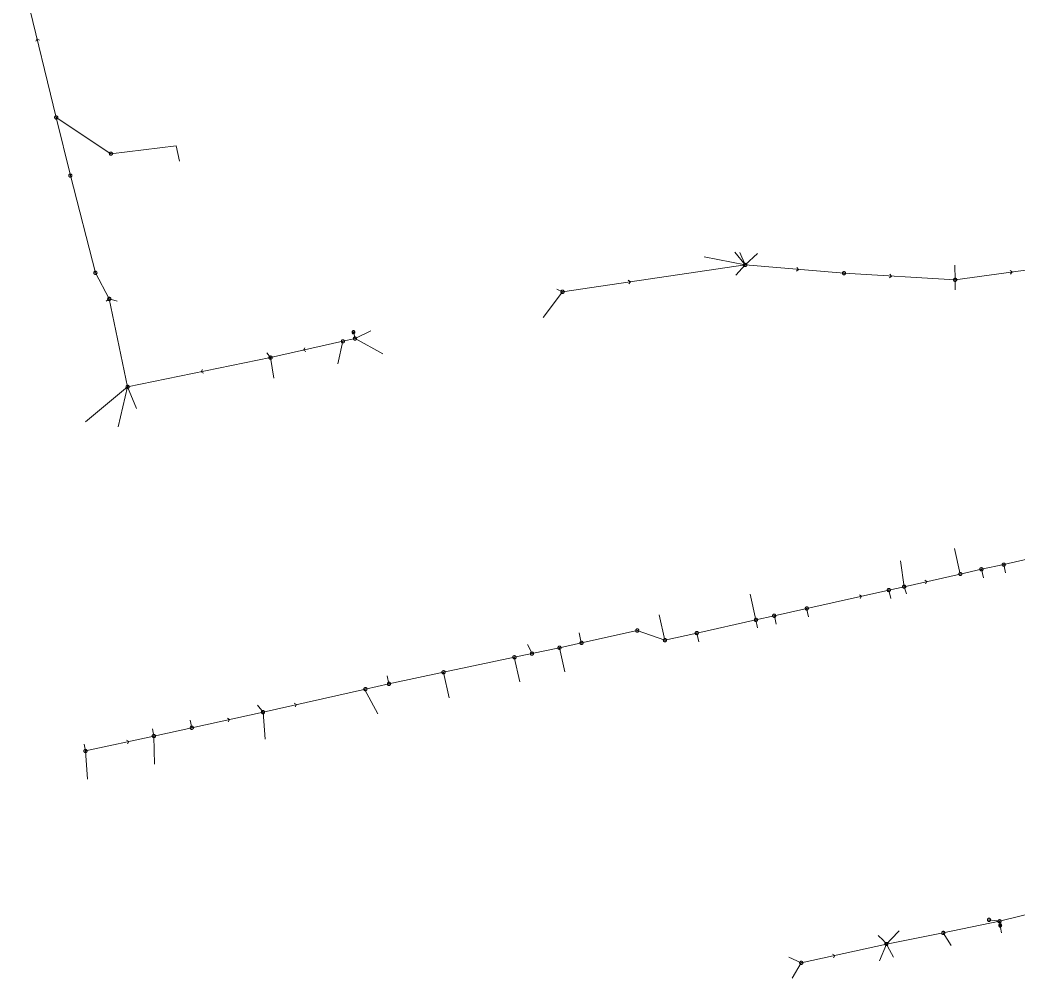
# Model space of a CAD drawing. Header units: metres. Extents: x 25504150 to 25508618, y 6694193 to 6702753.
# Drawn here: x 25504455.6 to 25504740.4, y 6698222 to 6698495.4 of the extents above; entities that cross this region are included whole.
import ezdxf

# ---------------------------------------------------------------- set-up
doc = ezdxf.new("R2010")
doc.units = ezdxf.units.M
for name, pattern in [('Sewer_node', [0]), ('Viemariputket', [0]), ('Viemarivarusteet', [0])]:
    doc.linetypes.add(name, pattern=pattern)
for name, color, linetype, lineweight in [('Sewer_node', 7, 'Sewer_node', 0), ('Viemariputket', 7, 'Viemariputket', 0), ('Viemarivarusteet', 7, 'Viemarivarusteet', 0)]:
    doc.layers.add(name, color=color, linetype=linetype, lineweight=lineweight)

msp = doc.modelspace()

# ---------------------------------------------------------------- linework, layer by layer
at = {"layer": 'Sewer_node', "color": 46, "linetype": 'Continuous', "true_color": 0x7f5f00, "flags": 128}
for points in [[(25504461.2, 6698489.71), (25504460.55, 6698490.07), (25504460.18, 6698489.43)], [(25504677.19, 6698423.76), (25504677.76, 6698424.25), (25504677.28, 6698424.82)], [(25504703.76, 6698421.86), (25504704.32, 6698422.36), (25504703.82, 6698422.92)], [(25504738.31, 6698422.92), (25504738.76, 6698423.53), (25504738.17, 6698423.97)], [(25504629.36, 6698420.1), (25504629.8, 6698420.72), (25504629.19, 6698421.15)], [(25504536.97, 6698401.86), (25504536.58, 6698401.21), (25504537.22, 6698400.83)], [(25504507.75, 6698395.65), (25504507.35, 6698395.02), (25504507.97, 6698394.62)], [(25504714.01, 6698334.54), (25504714.4, 6698335.18), (25504713.78, 6698335.58)], [(25504695.37, 6698330.36), (25504695.77, 6698331), (25504695.14, 6698331.4)], [(25504534.16, 6698299.41), (25504534.54, 6698300.05), (25504533.91, 6698300.44)], [(25504515.08, 6698295.18), (25504515.47, 6698295.82), (25504514.84, 6698296.21)], [(25504486.29, 6698288.88), (25504486.68, 6698289.53), (25504486.05, 6698289.92)], [(25504687.73, 6698227.85), (25504688.12, 6698228.5), (25504687.49, 6698228.89)]]:
    msp.add_lwpolyline(points, dxfattribs=at)
for points, elevation in [([(25504466.46, 6698467.61), (25504466.45, 6698467.68), (25504466.44, 6698467.75), (25504466.41, 6698467.82), (25504466.37, 6698467.88), (25504466.33, 6698467.94), (25504466.27, 6698467.98), (25504466.21, 6698468.02), (25504466.14, 6698468.05), (25504466.07, 6698468.06), (25504466, 6698468.07), (25504465.93, 6698468.06), (25504465.86, 6698468.05), (25504465.79, 6698468.02), (25504465.73, 6698467.98), (25504465.67, 6698467.94), (25504465.63, 6698467.88), (25504465.59, 6698467.82), (25504465.56, 6698467.75), (25504465.55, 6698467.68), (25504465.54, 6698467.61), (25504465.55, 6698467.54), (25504465.56, 6698467.47), (25504465.59, 6698467.4), (25504465.63, 6698467.34), (25504465.67, 6698467.28), (25504465.73, 6698467.24), (25504465.79, 6698467.2), (25504465.86, 6698467.17), (25504465.93, 6698467.16), (25504466, 6698467.15), (25504466.07, 6698467.16), (25504466.14, 6698467.17), (25504466.21, 6698467.2), (25504466.27, 6698467.24), (25504466.33, 6698467.28), (25504466.37, 6698467.34), (25504466.41, 6698467.4), (25504466.44, 6698467.47), (25504466.45, 6698467.54)], 43.22), ([(25504482.06, 6698457.28), (25504482.05, 6698457.35), (25504482.04, 6698457.42), (25504482.01, 6698457.49), (25504481.97, 6698457.55), (25504481.93, 6698457.61), (25504481.87, 6698457.65), (25504481.81, 6698457.69), (25504481.74, 6698457.72), (25504481.67, 6698457.73), (25504481.6, 6698457.74), (25504481.53, 6698457.73), (25504481.46, 6698457.72), (25504481.39, 6698457.69), (25504481.33, 6698457.65), (25504481.27, 6698457.61), (25504481.23, 6698457.55), (25504481.19, 6698457.49), (25504481.16, 6698457.42), (25504481.15, 6698457.35), (25504481.14, 6698457.28), (25504481.15, 6698457.21), (25504481.16, 6698457.14), (25504481.19, 6698457.07), (25504481.23, 6698457.01), (25504481.27, 6698456.95), (25504481.33, 6698456.91), (25504481.39, 6698456.87), (25504481.46, 6698456.84), (25504481.53, 6698456.83), (25504481.6, 6698456.82), (25504481.67, 6698456.83), (25504481.74, 6698456.84), (25504481.81, 6698456.87), (25504481.87, 6698456.91), (25504481.93, 6698456.95), (25504481.97, 6698457.01), (25504482.01, 6698457.07), (25504482.04, 6698457.14), (25504482.05, 6698457.21)], 44.87), ([(25504470.49, 6698451.03), (25504470.48, 6698451.1), (25504470.47, 6698451.17), (25504470.44, 6698451.24), (25504470.4, 6698451.3), (25504470.36, 6698451.36), (25504470.3, 6698451.4), (25504470.24, 6698451.44), (25504470.17, 6698451.47), (25504470.1, 6698451.48), (25504470.03, 6698451.49), (25504469.96, 6698451.48), (25504469.89, 6698451.47), (25504469.82, 6698451.44), (25504469.76, 6698451.4), (25504469.7, 6698451.36), (25504469.66, 6698451.3), (25504469.62, 6698451.24), (25504469.59, 6698451.17), (25504469.58, 6698451.1), (25504469.57, 6698451.03), (25504469.58, 6698450.96), (25504469.59, 6698450.89), (25504469.62, 6698450.82), (25504469.66, 6698450.76), (25504469.7, 6698450.7), (25504469.76, 6698450.66), (25504469.82, 6698450.62), (25504469.89, 6698450.59), (25504469.96, 6698450.58), (25504470.03, 6698450.57), (25504470.1, 6698450.58), (25504470.17, 6698450.59), (25504470.24, 6698450.62), (25504470.3, 6698450.66), (25504470.36, 6698450.7), (25504470.4, 6698450.76), (25504470.44, 6698450.82), (25504470.47, 6698450.89), (25504470.48, 6698450.96)], 45.17), ([(25504663.04, 6698425.52), (25504663.03, 6698425.59), (25504663.02, 6698425.67), (25504662.99, 6698425.73), (25504662.95, 6698425.8), (25504662.9, 6698425.85), (25504662.85, 6698425.9), (25504662.78, 6698425.94), (25504662.72, 6698425.97), (25504662.64, 6698425.98), (25504662.57, 6698425.99), (25504662.5, 6698425.98), (25504662.42, 6698425.97), (25504662.36, 6698425.94), (25504662.29, 6698425.9), (25504662.24, 6698425.85), (25504662.19, 6698425.8), (25504662.15, 6698425.73), (25504662.12, 6698425.67), (25504662.11, 6698425.59), (25504662.1, 6698425.52), (25504662.11, 6698425.45), (25504662.12, 6698425.37), (25504662.15, 6698425.31), (25504662.19, 6698425.24), (25504662.24, 6698425.19), (25504662.29, 6698425.14), (25504662.36, 6698425.1), (25504662.42, 6698425.07), (25504662.5, 6698425.06), (25504662.57, 6698425.05), (25504662.64, 6698425.06), (25504662.72, 6698425.07), (25504662.78, 6698425.1), (25504662.85, 6698425.14), (25504662.9, 6698425.19), (25504662.95, 6698425.24), (25504662.99, 6698425.31), (25504663.02, 6698425.37), (25504663.03, 6698425.45)], 41.55), ([(25504691.22, 6698423.17), (25504691.21, 6698423.24), (25504691.2, 6698423.31), (25504691.17, 6698423.38), (25504691.13, 6698423.44), (25504691.09, 6698423.5), (25504691.03, 6698423.54), (25504690.97, 6698423.58), (25504690.9, 6698423.61), (25504690.83, 6698423.62), (25504690.76, 6698423.63), (25504690.69, 6698423.62), (25504690.62, 6698423.61), (25504690.55, 6698423.58), (25504690.49, 6698423.54), (25504690.43, 6698423.5), (25504690.39, 6698423.44), (25504690.35, 6698423.38), (25504690.32, 6698423.31), (25504690.31, 6698423.24), (25504690.3, 6698423.17), (25504690.31, 6698423.1), (25504690.32, 6698423.03), (25504690.35, 6698422.96), (25504690.39, 6698422.9), (25504690.43, 6698422.84), (25504690.49, 6698422.8), (25504690.55, 6698422.76), (25504690.62, 6698422.73), (25504690.69, 6698422.72), (25504690.76, 6698422.71), (25504690.83, 6698422.72), (25504690.9, 6698422.73), (25504690.97, 6698422.76), (25504691.03, 6698422.8), (25504691.09, 6698422.84), (25504691.13, 6698422.9), (25504691.17, 6698422.96), (25504691.2, 6698423.03), (25504691.21, 6698423.1)], 40.8), ([(25504722.93, 6698421.29), (25504722.92, 6698421.36), (25504722.91, 6698421.43), (25504722.88, 6698421.5), (25504722.84, 6698421.56), (25504722.8, 6698421.62), (25504722.74, 6698421.66), (25504722.68, 6698421.7), (25504722.61, 6698421.73), (25504722.54, 6698421.74), (25504722.47, 6698421.75), (25504722.4, 6698421.74), (25504722.33, 6698421.73), (25504722.26, 6698421.7), (25504722.2, 6698421.66), (25504722.14, 6698421.62), (25504722.1, 6698421.56), (25504722.06, 6698421.5), (25504722.03, 6698421.43), (25504722.02, 6698421.36), (25504722.01, 6698421.29), (25504722.02, 6698421.22), (25504722.03, 6698421.15), (25504722.06, 6698421.08), (25504722.1, 6698421.02), (25504722.14, 6698420.96), (25504722.2, 6698420.92), (25504722.26, 6698420.88), (25504722.33, 6698420.85), (25504722.4, 6698420.84), (25504722.47, 6698420.83), (25504722.54, 6698420.84), (25504722.61, 6698420.85), (25504722.68, 6698420.88), (25504722.74, 6698420.92), (25504722.8, 6698420.96), (25504722.84, 6698421.02), (25504722.88, 6698421.08), (25504722.91, 6698421.15), (25504722.92, 6698421.22)], 40.53), ([(25504610.92, 6698417.88), (25504610.91, 6698417.95), (25504610.9, 6698418.03), (25504610.87, 6698418.09), (25504610.83, 6698418.16), (25504610.78, 6698418.21), (25504610.73, 6698418.26), (25504610.66, 6698418.3), (25504610.6, 6698418.33), (25504610.52, 6698418.34), (25504610.45, 6698418.35), (25504610.38, 6698418.34), (25504610.3, 6698418.33), (25504610.24, 6698418.3), (25504610.17, 6698418.26), (25504610.12, 6698418.21), (25504610.07, 6698418.16), (25504610.03, 6698418.09), (25504610, 6698418.03), (25504609.99, 6698417.95), (25504609.98, 6698417.88), (25504609.99, 6698417.81), (25504610, 6698417.73), (25504610.03, 6698417.67), (25504610.07, 6698417.6), (25504610.12, 6698417.55), (25504610.17, 6698417.5), (25504610.24, 6698417.46), (25504610.3, 6698417.43), (25504610.38, 6698417.42), (25504610.45, 6698417.41), (25504610.52, 6698417.42), (25504610.6, 6698417.43), (25504610.66, 6698417.46), (25504610.73, 6698417.5), (25504610.78, 6698417.55), (25504610.83, 6698417.6), (25504610.87, 6698417.67), (25504610.9, 6698417.73), (25504610.91, 6698417.81)], 46.35), ([(25504551.71, 6698404.52), (25504551.7, 6698404.59), (25504551.69, 6698404.66), (25504551.66, 6698404.73), (25504551.62, 6698404.79), (25504551.58, 6698404.85), (25504551.52, 6698404.89), (25504551.46, 6698404.93), (25504551.39, 6698404.96), (25504551.32, 6698404.97), (25504551.25, 6698404.98), (25504551.18, 6698404.97), (25504551.11, 6698404.96), (25504551.04, 6698404.93), (25504550.98, 6698404.89), (25504550.92, 6698404.85), (25504550.88, 6698404.79), (25504550.84, 6698404.73), (25504550.81, 6698404.66), (25504550.8, 6698404.59), (25504550.79, 6698404.52), (25504550.8, 6698404.45), (25504550.81, 6698404.38), (25504550.84, 6698404.31), (25504550.88, 6698404.25), (25504550.92, 6698404.19), (25504550.98, 6698404.15), (25504551.04, 6698404.11), (25504551.11, 6698404.08), (25504551.18, 6698404.07), (25504551.25, 6698404.06), (25504551.32, 6698404.07), (25504551.39, 6698404.08), (25504551.46, 6698404.11), (25504551.52, 6698404.15), (25504551.58, 6698404.19), (25504551.62, 6698404.25), (25504551.66, 6698404.31), (25504551.69, 6698404.38), (25504551.7, 6698404.45)], 49.82), ([(25504527.62, 6698399.08), (25504527.61, 6698399.15), (25504527.6, 6698399.23), (25504527.57, 6698399.29), (25504527.53, 6698399.36), (25504527.48, 6698399.41), (25504527.43, 6698399.46), (25504527.36, 6698399.5), (25504527.3, 6698399.53), (25504527.22, 6698399.54), (25504527.15, 6698399.55), (25504527.08, 6698399.54), (25504527, 6698399.53), (25504526.94, 6698399.5), (25504526.87, 6698399.46), (25504526.82, 6698399.41), (25504526.77, 6698399.36), (25504526.73, 6698399.29), (25504526.7, 6698399.23), (25504526.69, 6698399.15), (25504526.68, 6698399.08), (25504526.69, 6698399.01), (25504526.7, 6698398.93), (25504526.73, 6698398.87), (25504526.77, 6698398.8), (25504526.82, 6698398.75), (25504526.87, 6698398.7), (25504526.94, 6698398.66), (25504527, 6698398.63), (25504527.08, 6698398.62), (25504527.15, 6698398.61), (25504527.22, 6698398.62), (25504527.3, 6698398.63), (25504527.36, 6698398.66), (25504527.43, 6698398.7), (25504527.48, 6698398.75), (25504527.53, 6698398.8), (25504527.57, 6698398.87), (25504527.6, 6698398.93), (25504527.61, 6698399.01)], 49.54), ([(25504486.84, 6698390.72), (25504486.83, 6698390.79), (25504486.82, 6698390.87), (25504486.79, 6698390.93), (25504486.75, 6698391), (25504486.7, 6698391.05), (25504486.65, 6698391.1), (25504486.58, 6698391.14), (25504486.52, 6698391.17), (25504486.44, 6698391.18), (25504486.37, 6698391.19), (25504486.3, 6698391.18), (25504486.22, 6698391.17), (25504486.16, 6698391.14), (25504486.09, 6698391.1), (25504486.04, 6698391.05), (25504485.99, 6698391), (25504485.95, 6698390.93), (25504485.92, 6698390.87), (25504485.91, 6698390.79), (25504485.9, 6698390.72), (25504485.91, 6698390.65), (25504485.92, 6698390.57), (25504485.95, 6698390.51), (25504485.99, 6698390.44), (25504486.04, 6698390.39), (25504486.09, 6698390.34), (25504486.16, 6698390.3), (25504486.22, 6698390.27), (25504486.3, 6698390.26), (25504486.37, 6698390.25), (25504486.44, 6698390.26), (25504486.52, 6698390.27), (25504486.58, 6698390.3), (25504486.65, 6698390.34), (25504486.7, 6698390.39), (25504486.75, 6698390.44), (25504486.79, 6698390.51), (25504486.82, 6698390.57), (25504486.83, 6698390.65)], 49.36), ([(25504736.8, 6698340.01), (25504736.79, 6698340.08), (25504736.78, 6698340.15), (25504736.75, 6698340.22), (25504736.71, 6698340.28), (25504736.67, 6698340.34), (25504736.61, 6698340.38), (25504736.55, 6698340.42), (25504736.48, 6698340.45), (25504736.41, 6698340.46), (25504736.34, 6698340.47), (25504736.27, 6698340.46), (25504736.2, 6698340.45), (25504736.13, 6698340.42), (25504736.07, 6698340.38), (25504736.01, 6698340.34), (25504735.97, 6698340.28), (25504735.93, 6698340.22), (25504735.9, 6698340.15), (25504735.89, 6698340.08), (25504735.88, 6698340.01), (25504735.89, 6698339.94), (25504735.9, 6698339.87), (25504735.93, 6698339.8), (25504735.97, 6698339.74), (25504736.01, 6698339.68), (25504736.07, 6698339.64), (25504736.13, 6698339.6), (25504736.2, 6698339.57), (25504736.27, 6698339.56), (25504736.34, 6698339.55), (25504736.41, 6698339.56), (25504736.48, 6698339.57), (25504736.55, 6698339.6), (25504736.61, 6698339.64), (25504736.67, 6698339.68), (25504736.71, 6698339.74), (25504736.75, 6698339.8), (25504736.78, 6698339.87), (25504736.79, 6698339.94)], 40.5), ([(25504724.41, 6698337.33), (25504724.4, 6698337.4), (25504724.39, 6698337.47), (25504724.36, 6698337.54), (25504724.32, 6698337.6), (25504724.28, 6698337.66), (25504724.22, 6698337.7), (25504724.16, 6698337.74), (25504724.09, 6698337.77), (25504724.02, 6698337.78), (25504723.95, 6698337.79), (25504723.88, 6698337.78), (25504723.81, 6698337.77), (25504723.74, 6698337.74), (25504723.68, 6698337.7), (25504723.62, 6698337.66), (25504723.58, 6698337.6), (25504723.54, 6698337.54), (25504723.51, 6698337.47), (25504723.5, 6698337.4), (25504723.49, 6698337.33), (25504723.5, 6698337.26), (25504723.51, 6698337.19), (25504723.54, 6698337.12), (25504723.58, 6698337.06), (25504723.62, 6698337), (25504723.68, 6698336.96), (25504723.74, 6698336.92), (25504723.81, 6698336.89), (25504723.88, 6698336.88), (25504723.95, 6698336.87), (25504724.02, 6698336.88), (25504724.09, 6698336.89), (25504724.16, 6698336.92), (25504724.22, 6698336.96), (25504724.28, 6698337), (25504724.32, 6698337.06), (25504724.36, 6698337.12), (25504724.39, 6698337.19), (25504724.4, 6698337.26)], 38.66), ([(25504708.39, 6698333.72), (25504708.38, 6698333.79), (25504708.37, 6698333.86), (25504708.34, 6698333.93), (25504708.3, 6698333.99), (25504708.26, 6698334.05), (25504708.2, 6698334.09), (25504708.14, 6698334.13), (25504708.07, 6698334.16), (25504708, 6698334.17), (25504707.93, 6698334.18), (25504707.86, 6698334.17), (25504707.79, 6698334.16), (25504707.72, 6698334.13), (25504707.66, 6698334.09), (25504707.6, 6698334.05), (25504707.56, 6698333.99), (25504707.52, 6698333.93), (25504707.49, 6698333.86), (25504707.48, 6698333.79), (25504707.47, 6698333.72), (25504707.48, 6698333.65), (25504707.49, 6698333.58), (25504707.52, 6698333.51), (25504707.56, 6698333.45), (25504707.6, 6698333.39), (25504707.66, 6698333.35), (25504707.72, 6698333.31), (25504707.79, 6698333.28), (25504707.86, 6698333.27), (25504707.93, 6698333.26), (25504708, 6698333.27), (25504708.07, 6698333.28), (25504708.14, 6698333.31), (25504708.2, 6698333.35), (25504708.26, 6698333.39), (25504708.3, 6698333.45), (25504708.34, 6698333.51), (25504708.37, 6698333.58), (25504708.38, 6698333.65)], 40.51), ([(25504666.09, 6698324.25), (25504666.08, 6698324.32), (25504666.07, 6698324.39), (25504666.04, 6698324.46), (25504666, 6698324.52), (25504665.96, 6698324.58), (25504665.9, 6698324.62), (25504665.84, 6698324.66), (25504665.77, 6698324.69), (25504665.7, 6698324.7), (25504665.63, 6698324.71), (25504665.56, 6698324.7), (25504665.49, 6698324.69), (25504665.42, 6698324.66), (25504665.36, 6698324.62), (25504665.3, 6698324.58), (25504665.26, 6698324.52), (25504665.22, 6698324.46), (25504665.19, 6698324.39), (25504665.18, 6698324.32), (25504665.17, 6698324.25), (25504665.18, 6698324.18), (25504665.19, 6698324.11), (25504665.22, 6698324.04), (25504665.26, 6698323.98), (25504665.3, 6698323.92), (25504665.36, 6698323.88), (25504665.42, 6698323.84), (25504665.49, 6698323.81), (25504665.56, 6698323.8), (25504665.63, 6698323.79), (25504665.7, 6698323.8), (25504665.77, 6698323.81), (25504665.84, 6698323.84), (25504665.9, 6698323.88), (25504665.96, 6698323.92), (25504666, 6698323.98), (25504666.04, 6698324.04), (25504666.07, 6698324.11), (25504666.08, 6698324.18)], 41.36), ([(25504632.26, 6698321.21), (25504632.25, 6698321.28), (25504632.24, 6698321.36), (25504632.21, 6698321.42), (25504632.17, 6698321.49), (25504632.12, 6698321.54), (25504632.07, 6698321.59), (25504632, 6698321.63), (25504631.94, 6698321.66), (25504631.86, 6698321.67), (25504631.79, 6698321.68), (25504631.72, 6698321.67), (25504631.64, 6698321.66), (25504631.58, 6698321.63), (25504631.51, 6698321.59), (25504631.46, 6698321.54), (25504631.41, 6698321.49), (25504631.37, 6698321.42), (25504631.34, 6698321.36), (25504631.33, 6698321.28), (25504631.32, 6698321.21), (25504631.33, 6698321.14), (25504631.34, 6698321.06), (25504631.37, 6698321), (25504631.41, 6698320.93), (25504631.46, 6698320.88), (25504631.51, 6698320.83), (25504631.58, 6698320.79), (25504631.64, 6698320.76), (25504631.72, 6698320.75), (25504631.79, 6698320.74), (25504631.86, 6698320.75), (25504631.94, 6698320.76), (25504632, 6698320.79), (25504632.07, 6698320.83), (25504632.12, 6698320.88), (25504632.17, 6698320.93), (25504632.21, 6698321), (25504632.24, 6698321.06), (25504632.25, 6698321.14)], 45.67), ([(25504610.03, 6698316.29), (25504610.02, 6698316.36), (25504610.01, 6698316.43), (25504609.98, 6698316.5), (25504609.94, 6698316.56), (25504609.9, 6698316.62), (25504609.84, 6698316.66), (25504609.78, 6698316.7), (25504609.71, 6698316.73), (25504609.64, 6698316.74), (25504609.57, 6698316.75), (25504609.5, 6698316.74), (25504609.43, 6698316.73), (25504609.36, 6698316.7), (25504609.3, 6698316.66), (25504609.24, 6698316.62), (25504609.2, 6698316.56), (25504609.16, 6698316.5), (25504609.13, 6698316.43), (25504609.12, 6698316.36), (25504609.11, 6698316.29), (25504609.12, 6698316.22), (25504609.13, 6698316.15), (25504609.16, 6698316.08), (25504609.2, 6698316.02), (25504609.24, 6698315.96), (25504609.3, 6698315.92), (25504609.36, 6698315.88), (25504609.43, 6698315.85), (25504609.5, 6698315.84), (25504609.57, 6698315.83), (25504609.64, 6698315.84), (25504609.71, 6698315.85), (25504609.78, 6698315.88), (25504609.84, 6698315.92), (25504609.9, 6698315.96), (25504609.94, 6698316.02), (25504609.98, 6698316.08), (25504610.01, 6698316.15), (25504610.02, 6698316.22)], 45.32), ([(25504640.15, 6698318.45), (25504640.14, 6698318.52), (25504640.13, 6698318.6), (25504640.1, 6698318.66), (25504640.06, 6698318.73), (25504640.01, 6698318.78), (25504639.96, 6698318.83), (25504639.89, 6698318.87), (25504639.83, 6698318.9), (25504639.75, 6698318.91), (25504639.68, 6698318.92), (25504639.61, 6698318.91), (25504639.53, 6698318.9), (25504639.47, 6698318.87), (25504639.4, 6698318.83), (25504639.35, 6698318.78), (25504639.3, 6698318.73), (25504639.26, 6698318.66), (25504639.23, 6698318.6), (25504639.22, 6698318.52), (25504639.21, 6698318.45), (25504639.22, 6698318.38), (25504639.23, 6698318.3), (25504639.26, 6698318.24), (25504639.3, 6698318.17), (25504639.35, 6698318.12), (25504639.4, 6698318.07), (25504639.47, 6698318.03), (25504639.53, 6698318), (25504639.61, 6698317.99), (25504639.68, 6698317.98), (25504639.75, 6698317.99), (25504639.83, 6698318), (25504639.89, 6698318.03), (25504639.96, 6698318.07), (25504640.01, 6698318.12), (25504640.06, 6698318.17), (25504640.1, 6698318.24), (25504640.13, 6698318.3), (25504640.14, 6698318.38)], 43.46), ([(25504561.39, 6698305.99), (25504561.38, 6698306.06), (25504561.37, 6698306.13), (25504561.34, 6698306.2), (25504561.3, 6698306.26), (25504561.26, 6698306.32), (25504561.2, 6698306.36), (25504561.14, 6698306.4), (25504561.07, 6698306.43), (25504561, 6698306.44), (25504560.93, 6698306.45), (25504560.86, 6698306.44), (25504560.79, 6698306.43), (25504560.72, 6698306.4), (25504560.66, 6698306.36), (25504560.6, 6698306.32), (25504560.56, 6698306.26), (25504560.52, 6698306.2), (25504560.49, 6698306.13), (25504560.48, 6698306.06), (25504560.47, 6698305.99), (25504560.48, 6698305.92), (25504560.49, 6698305.85), (25504560.52, 6698305.78), (25504560.56, 6698305.72), (25504560.6, 6698305.66), (25504560.66, 6698305.62), (25504560.72, 6698305.58), (25504560.79, 6698305.55), (25504560.86, 6698305.54), (25504560.93, 6698305.53), (25504561, 6698305.54), (25504561.07, 6698305.55), (25504561.14, 6698305.58), (25504561.2, 6698305.62), (25504561.26, 6698305.66), (25504561.3, 6698305.72), (25504561.34, 6698305.78), (25504561.37, 6698305.85), (25504561.38, 6698305.92)], 45.7), ([(25504525.46, 6698297.91), (25504525.45, 6698297.98), (25504525.44, 6698298.05), (25504525.41, 6698298.12), (25504525.37, 6698298.18), (25504525.33, 6698298.24), (25504525.27, 6698298.28), (25504525.21, 6698298.32), (25504525.14, 6698298.35), (25504525.07, 6698298.36), (25504525, 6698298.37), (25504524.93, 6698298.36), (25504524.86, 6698298.35), (25504524.79, 6698298.32), (25504524.73, 6698298.28), (25504524.67, 6698298.24), (25504524.63, 6698298.18), (25504524.59, 6698298.12), (25504524.56, 6698298.05), (25504524.55, 6698297.98), (25504524.54, 6698297.91), (25504524.55, 6698297.84), (25504524.56, 6698297.77), (25504524.59, 6698297.7), (25504524.63, 6698297.64), (25504524.67, 6698297.58), (25504524.73, 6698297.54), (25504524.79, 6698297.5), (25504524.86, 6698297.47), (25504524.93, 6698297.46), (25504525, 6698297.45), (25504525.07, 6698297.46), (25504525.14, 6698297.47), (25504525.21, 6698297.5), (25504525.27, 6698297.54), (25504525.33, 6698297.58), (25504525.37, 6698297.64), (25504525.41, 6698297.7), (25504525.44, 6698297.77), (25504525.45, 6698297.84)], 46.56), ([(25504505.14, 6698293.46), (25504505.13, 6698293.53), (25504505.12, 6698293.6), (25504505.09, 6698293.67), (25504505.05, 6698293.73), (25504505.01, 6698293.79), (25504504.95, 6698293.83), (25504504.89, 6698293.87), (25504504.82, 6698293.9), (25504504.75, 6698293.91), (25504504.68, 6698293.92), (25504504.61, 6698293.91), (25504504.54, 6698293.9), (25504504.47, 6698293.87), (25504504.41, 6698293.83), (25504504.35, 6698293.79), (25504504.31, 6698293.73), (25504504.27, 6698293.67), (25504504.24, 6698293.6), (25504504.23, 6698293.53), (25504504.22, 6698293.46), (25504504.23, 6698293.39), (25504504.24, 6698293.32), (25504504.27, 6698293.25), (25504504.31, 6698293.19), (25504504.35, 6698293.13), (25504504.41, 6698293.09), (25504504.47, 6698293.05), (25504504.54, 6698293.02), (25504504.61, 6698293.01), (25504504.68, 6698293), (25504504.75, 6698293.01), (25504504.82, 6698293.02), (25504504.89, 6698293.05), (25504504.95, 6698293.09), (25504505.01, 6698293.13), (25504505.05, 6698293.19), (25504505.09, 6698293.25), (25504505.12, 6698293.32), (25504505.13, 6698293.39)], 40.01), ([(25504494.31, 6698291.09), (25504494.3, 6698291.16), (25504494.29, 6698291.23), (25504494.26, 6698291.3), (25504494.22, 6698291.36), (25504494.18, 6698291.42), (25504494.12, 6698291.46), (25504494.06, 6698291.5), (25504493.99, 6698291.53), (25504493.92, 6698291.54), (25504493.85, 6698291.55), (25504493.78, 6698291.54), (25504493.71, 6698291.53), (25504493.64, 6698291.5), (25504493.58, 6698291.46), (25504493.52, 6698291.42), (25504493.48, 6698291.36), (25504493.44, 6698291.3), (25504493.41, 6698291.23), (25504493.4, 6698291.16), (25504493.39, 6698291.09), (25504493.4, 6698291.02), (25504493.41, 6698290.95), (25504493.44, 6698290.88), (25504493.48, 6698290.82), (25504493.52, 6698290.76), (25504493.58, 6698290.72), (25504493.64, 6698290.68), (25504493.71, 6698290.65), (25504493.78, 6698290.64), (25504493.85, 6698290.63), (25504493.92, 6698290.64), (25504493.99, 6698290.65), (25504494.06, 6698290.68), (25504494.12, 6698290.72), (25504494.18, 6698290.76), (25504494.22, 6698290.82), (25504494.26, 6698290.88), (25504494.29, 6698290.95), (25504494.3, 6698291.02)], 45.58), ([(25504474.79, 6698286.83), (25504474.78, 6698286.9), (25504474.77, 6698286.97), (25504474.74, 6698287.04), (25504474.7, 6698287.1), (25504474.66, 6698287.16), (25504474.6, 6698287.2), (25504474.54, 6698287.24), (25504474.47, 6698287.27), (25504474.4, 6698287.28), (25504474.33, 6698287.29), (25504474.26, 6698287.28), (25504474.19, 6698287.27), (25504474.12, 6698287.24), (25504474.06, 6698287.2), (25504474, 6698287.16), (25504473.96, 6698287.1), (25504473.92, 6698287.04), (25504473.89, 6698286.97), (25504473.88, 6698286.9), (25504473.87, 6698286.83), (25504473.88, 6698286.76), (25504473.89, 6698286.69), (25504473.92, 6698286.62), (25504473.96, 6698286.56), (25504474, 6698286.5), (25504474.06, 6698286.46), (25504474.12, 6698286.42), (25504474.19, 6698286.39), (25504474.26, 6698286.38), (25504474.33, 6698286.37), (25504474.4, 6698286.38), (25504474.47, 6698286.39), (25504474.54, 6698286.42), (25504474.6, 6698286.46), (25504474.66, 6698286.5), (25504474.7, 6698286.56), (25504474.74, 6698286.62), (25504474.77, 6698286.69), (25504474.78, 6698286.76)], 48.25), ([(25504732.58, 6698238.64), (25504732.57, 6698238.71), (25504732.56, 6698238.78), (25504732.53, 6698238.85), (25504732.49, 6698238.91), (25504732.45, 6698238.97), (25504732.39, 6698239.01), (25504732.33, 6698239.05), (25504732.26, 6698239.08), (25504732.19, 6698239.09), (25504732.12, 6698239.1), (25504732.05, 6698239.09), (25504731.98, 6698239.08), (25504731.91, 6698239.05), (25504731.85, 6698239.01), (25504731.79, 6698238.97), (25504731.75, 6698238.91), (25504731.71, 6698238.85), (25504731.68, 6698238.78), (25504731.67, 6698238.71), (25504731.66, 6698238.64), (25504731.67, 6698238.57), (25504731.68, 6698238.5), (25504731.71, 6698238.43), (25504731.75, 6698238.37), (25504731.79, 6698238.31), (25504731.85, 6698238.27), (25504731.91, 6698238.23), (25504731.98, 6698238.2), (25504732.05, 6698238.19), (25504732.12, 6698238.18), (25504732.19, 6698238.19), (25504732.26, 6698238.2), (25504732.33, 6698238.23), (25504732.39, 6698238.27), (25504732.45, 6698238.31), (25504732.49, 6698238.37), (25504732.53, 6698238.43), (25504732.56, 6698238.5), (25504732.57, 6698238.57)], 41.14), ([(25504735.59, 6698238.24), (25504735.58, 6698238.31), (25504735.57, 6698238.38), (25504735.54, 6698238.45), (25504735.5, 6698238.51), (25504735.46, 6698238.57), (25504735.4, 6698238.61), (25504735.34, 6698238.65), (25504735.27, 6698238.68), (25504735.2, 6698238.69), (25504735.13, 6698238.7), (25504735.06, 6698238.69), (25504734.99, 6698238.68), (25504734.92, 6698238.65), (25504734.86, 6698238.61), (25504734.8, 6698238.57), (25504734.76, 6698238.51), (25504734.72, 6698238.45), (25504734.69, 6698238.38), (25504734.68, 6698238.31), (25504734.67, 6698238.24), (25504734.68, 6698238.17), (25504734.69, 6698238.1), (25504734.72, 6698238.03), (25504734.76, 6698237.97), (25504734.8, 6698237.91), (25504734.86, 6698237.87), (25504734.92, 6698237.83), (25504734.99, 6698237.8), (25504735.06, 6698237.79), (25504735.13, 6698237.78), (25504735.2, 6698237.79), (25504735.27, 6698237.8), (25504735.34, 6698237.83), (25504735.4, 6698237.87), (25504735.46, 6698237.91), (25504735.5, 6698237.97), (25504735.54, 6698238.03), (25504735.57, 6698238.1), (25504735.58, 6698238.17)], 41.1), ([(25504719.55, 6698234.92), (25504719.54, 6698234.99), (25504719.53, 6698235.06), (25504719.5, 6698235.13), (25504719.46, 6698235.19), (25504719.42, 6698235.25), (25504719.36, 6698235.29), (25504719.3, 6698235.33), (25504719.23, 6698235.36), (25504719.16, 6698235.37), (25504719.09, 6698235.38), (25504719.02, 6698235.37), (25504718.95, 6698235.36), (25504718.88, 6698235.33), (25504718.82, 6698235.29), (25504718.76, 6698235.25), (25504718.72, 6698235.19), (25504718.68, 6698235.13), (25504718.65, 6698235.06), (25504718.64, 6698234.99), (25504718.63, 6698234.92), (25504718.64, 6698234.85), (25504718.65, 6698234.78), (25504718.68, 6698234.71), (25504718.72, 6698234.65), (25504718.76, 6698234.59), (25504718.82, 6698234.55), (25504718.88, 6698234.51), (25504718.95, 6698234.48), (25504719.02, 6698234.47), (25504719.09, 6698234.46), (25504719.16, 6698234.47), (25504719.23, 6698234.48), (25504719.3, 6698234.51), (25504719.36, 6698234.55), (25504719.42, 6698234.59), (25504719.46, 6698234.65), (25504719.5, 6698234.71), (25504719.53, 6698234.78), (25504719.54, 6698234.85)], 41.18), ([(25504703.32, 6698231.75), (25504703.31, 6698231.82), (25504703.3, 6698231.89), (25504703.27, 6698231.96), (25504703.23, 6698232.02), (25504703.19, 6698232.08), (25504703.13, 6698232.12), (25504703.07, 6698232.16), (25504703, 6698232.19), (25504702.93, 6698232.2), (25504702.86, 6698232.21), (25504702.79, 6698232.2), (25504702.72, 6698232.19), (25504702.65, 6698232.16), (25504702.59, 6698232.12), (25504702.53, 6698232.08), (25504702.49, 6698232.02), (25504702.45, 6698231.96), (25504702.42, 6698231.89), (25504702.41, 6698231.82), (25504702.4, 6698231.75), (25504702.41, 6698231.68), (25504702.42, 6698231.61), (25504702.45, 6698231.54), (25504702.49, 6698231.48), (25504702.53, 6698231.42), (25504702.59, 6698231.38), (25504702.65, 6698231.34), (25504702.72, 6698231.31), (25504702.79, 6698231.3), (25504702.86, 6698231.29), (25504702.93, 6698231.3), (25504703, 6698231.31), (25504703.07, 6698231.34), (25504703.13, 6698231.38), (25504703.19, 6698231.42), (25504703.23, 6698231.48), (25504703.27, 6698231.54), (25504703.3, 6698231.61), (25504703.31, 6698231.68)], 41.26), ([(25504679.02, 6698226.38), (25504679.01, 6698226.45), (25504679, 6698226.52), (25504678.97, 6698226.59), (25504678.93, 6698226.65), (25504678.89, 6698226.71), (25504678.83, 6698226.75), (25504678.77, 6698226.79), (25504678.7, 6698226.82), (25504678.63, 6698226.83), (25504678.56, 6698226.84), (25504678.49, 6698226.83), (25504678.42, 6698226.82), (25504678.35, 6698226.79), (25504678.29, 6698226.75), (25504678.23, 6698226.71), (25504678.19, 6698226.65), (25504678.15, 6698226.59), (25504678.12, 6698226.52), (25504678.11, 6698226.45), (25504678.1, 6698226.38), (25504678.11, 6698226.31), (25504678.12, 6698226.24), (25504678.15, 6698226.17), (25504678.19, 6698226.11), (25504678.23, 6698226.05), (25504678.29, 6698226.01), (25504678.35, 6698225.97), (25504678.42, 6698225.94), (25504678.49, 6698225.93), (25504678.56, 6698225.92), (25504678.63, 6698225.93), (25504678.7, 6698225.94), (25504678.77, 6698225.97), (25504678.83, 6698226.01), (25504678.89, 6698226.05), (25504678.93, 6698226.11), (25504678.97, 6698226.17), (25504679, 6698226.24), (25504679.01, 6698226.31)], 41.37)]:
    msp.add_lwpolyline(points, close=True, dxfattribs=dict(at, elevation=elevation))
for points in [[(25504477.64, 6698423.28), (25504477.63, 6698423.35), (25504477.62, 6698423.42), (25504477.59, 6698423.49), (25504477.55, 6698423.55), (25504477.51, 6698423.61), (25504477.45, 6698423.65), (25504477.39, 6698423.69), (25504477.32, 6698423.72), (25504477.25, 6698423.73), (25504477.18, 6698423.74), (25504477.11, 6698423.73), (25504477.04, 6698423.72), (25504476.97, 6698423.69), (25504476.91, 6698423.65), (25504476.85, 6698423.61), (25504476.81, 6698423.55), (25504476.77, 6698423.49), (25504476.74, 6698423.42), (25504476.73, 6698423.35), (25504476.72, 6698423.28), (25504476.73, 6698423.21), (25504476.74, 6698423.14), (25504476.77, 6698423.07), (25504476.81, 6698423.01), (25504476.85, 6698422.95), (25504476.91, 6698422.91), (25504476.97, 6698422.87), (25504477.04, 6698422.84), (25504477.11, 6698422.83), (25504477.18, 6698422.82), (25504477.25, 6698422.83), (25504477.32, 6698422.84), (25504477.39, 6698422.87), (25504477.45, 6698422.91), (25504477.51, 6698422.95), (25504477.55, 6698423.01), (25504477.59, 6698423.07), (25504477.62, 6698423.14), (25504477.63, 6698423.21)], [(25504481.59, 6698415.84), (25504481.58, 6698415.91), (25504481.57, 6698415.98), (25504481.54, 6698416.05), (25504481.5, 6698416.11), (25504481.46, 6698416.17), (25504481.4, 6698416.21), (25504481.34, 6698416.25), (25504481.27, 6698416.28), (25504481.2, 6698416.29), (25504481.13, 6698416.3), (25504481.06, 6698416.29), (25504480.99, 6698416.28), (25504480.92, 6698416.25), (25504480.86, 6698416.21), (25504480.8, 6698416.17), (25504480.76, 6698416.11), (25504480.72, 6698416.05), (25504480.69, 6698415.98), (25504480.68, 6698415.91), (25504480.67, 6698415.84), (25504480.68, 6698415.77), (25504480.69, 6698415.7), (25504480.72, 6698415.63), (25504480.76, 6698415.57), (25504480.8, 6698415.51), (25504480.86, 6698415.47), (25504480.92, 6698415.43), (25504480.99, 6698415.4), (25504481.06, 6698415.39), (25504481.13, 6698415.38), (25504481.2, 6698415.39), (25504481.27, 6698415.4), (25504481.34, 6698415.43), (25504481.4, 6698415.47), (25504481.46, 6698415.51), (25504481.5, 6698415.57), (25504481.54, 6698415.63), (25504481.57, 6698415.7), (25504481.58, 6698415.77)], [(25504548.26, 6698403.74), (25504548.25, 6698403.81), (25504548.24, 6698403.88), (25504548.21, 6698403.95), (25504548.17, 6698404.01), (25504548.13, 6698404.07), (25504548.07, 6698404.11), (25504548.01, 6698404.15), (25504547.94, 6698404.18), (25504547.87, 6698404.19), (25504547.8, 6698404.2), (25504547.73, 6698404.19), (25504547.66, 6698404.18), (25504547.59, 6698404.15), (25504547.53, 6698404.11), (25504547.47, 6698404.07), (25504547.43, 6698404.01), (25504547.39, 6698403.95), (25504547.36, 6698403.88), (25504547.35, 6698403.81), (25504547.34, 6698403.74), (25504547.35, 6698403.67), (25504547.36, 6698403.6), (25504547.39, 6698403.53), (25504547.43, 6698403.47), (25504547.47, 6698403.41), (25504547.53, 6698403.37), (25504547.59, 6698403.33), (25504547.66, 6698403.3), (25504547.73, 6698403.29), (25504547.8, 6698403.28), (25504547.87, 6698403.29), (25504547.94, 6698403.3), (25504548.01, 6698403.33), (25504548.07, 6698403.37), (25504548.13, 6698403.41), (25504548.17, 6698403.47), (25504548.21, 6698403.53), (25504548.24, 6698403.6), (25504548.25, 6698403.67)], [(25504730.43, 6698338.69), (25504730.42, 6698338.76), (25504730.41, 6698338.83), (25504730.38, 6698338.9), (25504730.34, 6698338.96), (25504730.3, 6698339.02), (25504730.24, 6698339.06), (25504730.18, 6698339.1), (25504730.11, 6698339.13), (25504730.04, 6698339.14), (25504729.97, 6698339.15), (25504729.9, 6698339.14), (25504729.83, 6698339.13), (25504729.76, 6698339.1), (25504729.7, 6698339.06), (25504729.64, 6698339.02), (25504729.6, 6698338.96), (25504729.56, 6698338.9), (25504729.53, 6698338.83), (25504729.52, 6698338.76), (25504729.51, 6698338.69), (25504729.52, 6698338.62), (25504729.53, 6698338.55), (25504729.56, 6698338.48), (25504729.6, 6698338.42), (25504729.64, 6698338.36), (25504729.7, 6698338.32), (25504729.76, 6698338.28), (25504729.83, 6698338.25), (25504729.9, 6698338.24), (25504729.97, 6698338.23), (25504730.04, 6698338.24), (25504730.11, 6698338.25), (25504730.18, 6698338.28), (25504730.24, 6698338.32), (25504730.3, 6698338.36), (25504730.34, 6698338.42), (25504730.38, 6698338.48), (25504730.41, 6698338.55), (25504730.42, 6698338.62)], [(25504704, 6698332.75), (25504703.99, 6698332.82), (25504703.98, 6698332.89), (25504703.95, 6698332.96), (25504703.91, 6698333.02), (25504703.87, 6698333.08), (25504703.81, 6698333.12), (25504703.75, 6698333.16), (25504703.68, 6698333.19), (25504703.61, 6698333.2), (25504703.54, 6698333.21), (25504703.47, 6698333.2), (25504703.4, 6698333.19), (25504703.33, 6698333.16), (25504703.27, 6698333.12), (25504703.21, 6698333.08), (25504703.17, 6698333.02), (25504703.13, 6698332.96), (25504703.1, 6698332.89), (25504703.09, 6698332.82), (25504703.08, 6698332.75), (25504703.09, 6698332.68), (25504703.1, 6698332.61), (25504703.13, 6698332.54), (25504703.17, 6698332.48), (25504703.21, 6698332.42), (25504703.27, 6698332.38), (25504703.33, 6698332.34), (25504703.4, 6698332.31), (25504703.47, 6698332.3), (25504703.54, 6698332.29), (25504703.61, 6698332.3), (25504703.68, 6698332.31), (25504703.75, 6698332.34), (25504703.81, 6698332.38), (25504703.87, 6698332.42), (25504703.91, 6698332.48), (25504703.95, 6698332.54), (25504703.98, 6698332.61), (25504703.99, 6698332.68)], [(25504680.6, 6698327.5), (25504680.59, 6698327.57), (25504680.58, 6698327.64), (25504680.55, 6698327.71), (25504680.51, 6698327.77), (25504680.47, 6698327.83), (25504680.41, 6698327.87), (25504680.35, 6698327.91), (25504680.28, 6698327.94), (25504680.21, 6698327.95), (25504680.14, 6698327.96), (25504680.07, 6698327.95), (25504680, 6698327.94), (25504679.93, 6698327.91), (25504679.87, 6698327.87), (25504679.81, 6698327.83), (25504679.77, 6698327.77), (25504679.73, 6698327.71), (25504679.7, 6698327.64), (25504679.69, 6698327.57), (25504679.68, 6698327.5), (25504679.69, 6698327.43), (25504679.7, 6698327.36), (25504679.73, 6698327.29), (25504679.77, 6698327.23), (25504679.81, 6698327.17), (25504679.87, 6698327.13), (25504679.93, 6698327.09), (25504680, 6698327.06), (25504680.07, 6698327.05), (25504680.14, 6698327.04), (25504680.21, 6698327.05), (25504680.28, 6698327.06), (25504680.35, 6698327.09), (25504680.41, 6698327.13), (25504680.47, 6698327.17), (25504680.51, 6698327.23), (25504680.55, 6698327.29), (25504680.58, 6698327.36), (25504680.59, 6698327.43)], [(25504671.31, 6698325.42), (25504671.3, 6698325.49), (25504671.29, 6698325.56), (25504671.26, 6698325.63), (25504671.22, 6698325.69), (25504671.18, 6698325.75), (25504671.12, 6698325.79), (25504671.06, 6698325.83), (25504670.99, 6698325.86), (25504670.92, 6698325.87), (25504670.85, 6698325.88), (25504670.78, 6698325.87), (25504670.71, 6698325.86), (25504670.64, 6698325.83), (25504670.58, 6698325.79), (25504670.52, 6698325.75), (25504670.48, 6698325.69), (25504670.44, 6698325.63), (25504670.41, 6698325.56), (25504670.4, 6698325.49), (25504670.39, 6698325.42), (25504670.4, 6698325.35), (25504670.41, 6698325.28), (25504670.44, 6698325.21), (25504670.48, 6698325.15), (25504670.52, 6698325.09), (25504670.58, 6698325.05), (25504670.64, 6698325.01), (25504670.71, 6698324.98), (25504670.78, 6698324.97), (25504670.85, 6698324.96), (25504670.92, 6698324.97), (25504670.99, 6698324.98), (25504671.06, 6698325.01), (25504671.12, 6698325.05), (25504671.18, 6698325.09), (25504671.22, 6698325.15), (25504671.26, 6698325.21), (25504671.29, 6698325.28), (25504671.3, 6698325.35)], [(25504649.21, 6698320.48), (25504649.2, 6698320.55), (25504649.19, 6698320.62), (25504649.16, 6698320.69), (25504649.12, 6698320.75), (25504649.08, 6698320.81), (25504649.02, 6698320.85), (25504648.96, 6698320.89), (25504648.89, 6698320.92), (25504648.82, 6698320.93), (25504648.75, 6698320.94), (25504648.68, 6698320.93), (25504648.61, 6698320.92), (25504648.54, 6698320.89), (25504648.48, 6698320.85), (25504648.42, 6698320.81), (25504648.38, 6698320.75), (25504648.34, 6698320.69), (25504648.31, 6698320.62), (25504648.3, 6698320.55), (25504648.29, 6698320.48), (25504648.3, 6698320.41), (25504648.31, 6698320.34), (25504648.34, 6698320.27), (25504648.38, 6698320.21), (25504648.42, 6698320.15), (25504648.48, 6698320.11), (25504648.54, 6698320.07), (25504648.61, 6698320.04), (25504648.68, 6698320.03), (25504648.75, 6698320.02), (25504648.82, 6698320.03), (25504648.89, 6698320.04), (25504648.96, 6698320.07), (25504649.02, 6698320.11), (25504649.08, 6698320.15), (25504649.12, 6698320.21), (25504649.16, 6698320.27), (25504649.19, 6698320.34), (25504649.2, 6698320.41)], [(25504616.33, 6698317.68), (25504616.32, 6698317.75), (25504616.31, 6698317.82), (25504616.28, 6698317.89), (25504616.24, 6698317.95), (25504616.2, 6698318.01), (25504616.14, 6698318.05), (25504616.08, 6698318.09), (25504616.01, 6698318.12), (25504615.94, 6698318.13), (25504615.87, 6698318.14), (25504615.8, 6698318.13), (25504615.73, 6698318.12), (25504615.66, 6698318.09), (25504615.6, 6698318.05), (25504615.54, 6698318.01), (25504615.5, 6698317.95), (25504615.46, 6698317.89), (25504615.43, 6698317.82), (25504615.42, 6698317.75), (25504615.41, 6698317.68), (25504615.42, 6698317.61), (25504615.43, 6698317.54), (25504615.46, 6698317.47), (25504615.5, 6698317.41), (25504615.54, 6698317.35), (25504615.6, 6698317.31), (25504615.66, 6698317.27), (25504615.73, 6698317.24), (25504615.8, 6698317.23), (25504615.87, 6698317.22), (25504615.94, 6698317.23), (25504616.01, 6698317.24), (25504616.08, 6698317.27), (25504616.14, 6698317.31), (25504616.2, 6698317.35), (25504616.24, 6698317.41), (25504616.28, 6698317.47), (25504616.31, 6698317.54), (25504616.32, 6698317.61)], [(25504597.21, 6698313.57), (25504597.2, 6698313.64), (25504597.19, 6698313.72), (25504597.16, 6698313.78), (25504597.12, 6698313.85), (25504597.07, 6698313.9), (25504597.02, 6698313.95), (25504596.95, 6698313.99), (25504596.89, 6698314.02), (25504596.81, 6698314.03), (25504596.74, 6698314.04), (25504596.67, 6698314.03), (25504596.59, 6698314.02), (25504596.53, 6698313.99), (25504596.46, 6698313.95), (25504596.41, 6698313.9), (25504596.36, 6698313.85), (25504596.32, 6698313.78), (25504596.29, 6698313.72), (25504596.28, 6698313.64), (25504596.27, 6698313.57), (25504596.28, 6698313.5), (25504596.29, 6698313.42), (25504596.32, 6698313.36), (25504596.36, 6698313.29), (25504596.41, 6698313.24), (25504596.46, 6698313.19), (25504596.53, 6698313.15), (25504596.59, 6698313.12), (25504596.67, 6698313.11), (25504596.74, 6698313.1), (25504596.81, 6698313.11), (25504596.89, 6698313.12), (25504596.95, 6698313.15), (25504597.02, 6698313.19), (25504597.07, 6698313.24), (25504597.12, 6698313.29), (25504597.16, 6698313.36), (25504597.19, 6698313.42), (25504597.2, 6698313.5)], [(25504602.18, 6698314.62), (25504602.17, 6698314.69), (25504602.16, 6698314.76), (25504602.13, 6698314.83), (25504602.09, 6698314.89), (25504602.05, 6698314.95), (25504601.99, 6698314.99), (25504601.93, 6698315.03), (25504601.86, 6698315.06), (25504601.79, 6698315.07), (25504601.72, 6698315.08), (25504601.65, 6698315.07), (25504601.58, 6698315.06), (25504601.51, 6698315.03), (25504601.45, 6698314.99), (25504601.39, 6698314.95), (25504601.35, 6698314.89), (25504601.31, 6698314.83), (25504601.28, 6698314.76), (25504601.27, 6698314.69), (25504601.26, 6698314.62), (25504601.27, 6698314.55), (25504601.28, 6698314.48), (25504601.31, 6698314.41), (25504601.35, 6698314.35), (25504601.39, 6698314.29), (25504601.45, 6698314.25), (25504601.51, 6698314.21), (25504601.58, 6698314.18), (25504601.65, 6698314.17), (25504601.72, 6698314.16), (25504601.79, 6698314.17), (25504601.86, 6698314.18), (25504601.93, 6698314.21), (25504601.99, 6698314.25), (25504602.05, 6698314.29), (25504602.09, 6698314.35), (25504602.13, 6698314.41), (25504602.16, 6698314.48), (25504602.17, 6698314.55)], [(25504576.98, 6698309.29), (25504576.97, 6698309.36), (25504576.96, 6698309.44), (25504576.93, 6698309.5), (25504576.89, 6698309.57), (25504576.84, 6698309.62), (25504576.79, 6698309.67), (25504576.72, 6698309.71), (25504576.66, 6698309.74), (25504576.58, 6698309.75), (25504576.51, 6698309.76), (25504576.44, 6698309.75), (25504576.36, 6698309.74), (25504576.3, 6698309.71), (25504576.23, 6698309.67), (25504576.18, 6698309.62), (25504576.13, 6698309.57), (25504576.09, 6698309.5), (25504576.06, 6698309.44), (25504576.05, 6698309.36), (25504576.04, 6698309.29), (25504576.05, 6698309.22), (25504576.06, 6698309.14), (25504576.09, 6698309.08), (25504576.13, 6698309.01), (25504576.18, 6698308.96), (25504576.23, 6698308.91), (25504576.3, 6698308.87), (25504576.36, 6698308.84), (25504576.44, 6698308.83), (25504576.51, 6698308.82), (25504576.58, 6698308.83), (25504576.66, 6698308.84), (25504576.72, 6698308.87), (25504576.79, 6698308.91), (25504576.84, 6698308.96), (25504576.89, 6698309.01), (25504576.93, 6698309.08), (25504576.96, 6698309.14), (25504576.97, 6698309.22)], [(25504554.67, 6698304.48), (25504554.66, 6698304.55), (25504554.65, 6698304.62), (25504554.62, 6698304.69), (25504554.58, 6698304.75), (25504554.54, 6698304.81), (25504554.48, 6698304.85), (25504554.42, 6698304.89), (25504554.35, 6698304.92), (25504554.28, 6698304.93), (25504554.21, 6698304.94), (25504554.14, 6698304.93), (25504554.07, 6698304.92), (25504554, 6698304.89), (25504553.94, 6698304.85), (25504553.88, 6698304.81), (25504553.84, 6698304.75), (25504553.8, 6698304.69), (25504553.77, 6698304.62), (25504553.76, 6698304.55), (25504553.75, 6698304.48), (25504553.76, 6698304.41), (25504553.77, 6698304.34), (25504553.8, 6698304.27), (25504553.84, 6698304.21), (25504553.88, 6698304.15), (25504553.94, 6698304.11), (25504554, 6698304.07), (25504554.07, 6698304.04), (25504554.14, 6698304.03), (25504554.21, 6698304.02), (25504554.28, 6698304.03), (25504554.35, 6698304.04), (25504554.42, 6698304.07), (25504554.48, 6698304.11), (25504554.54, 6698304.15), (25504554.58, 6698304.21), (25504554.62, 6698304.27), (25504554.65, 6698304.34), (25504554.66, 6698304.41)]]:
    msp.add_lwpolyline(points, close=True, dxfattribs=at)
at = {"layer": 'Viemariputket', "color": 1, "linetype": 'Continuous', "lineweight": 15}
for p, q in [((25504455.65, 6698510.26), (25504466, 6698467.61)), ((25504466, 6698467.61), (25504470.03, 6698451.03)), ((25504481.6, 6698457.28, 43.12), (25504466, 6698467.61, 0.32)), ((25504470.03, 6698451.03, 0.32), (25504477.18, 6698423.28, 44.93)), ((25504662.57, 6698425.52), (25504650.86, 6698427.81)), ((25504662.57, 6698425.52), (25504659.65, 6698429.13)), ((25504662.57, 6698425.52), (25504661.03, 6698429.06)), ((25504662.57, 6698425.52), (25504666.04, 6698428.79)), ((25504662.57, 6698425.52), (25504610.45, 6698417.88)), ((25504662.57, 6698425.52), (25504659.87, 6698422.59)), ((25504690.76, 6698423.17), (25504662.57, 6698425.52)), ((25504722.47, 6698421.29), (25504722.34, 6698425.42)), ((25504749.27, 6698424.97), (25504722.47, 6698421.29)), ((25504477.18, 6698423.28, 44.95), (25504481.13, 6698415.84, 45.42)), ((25504722.47, 6698421.29), (25504690.76, 6698423.17)), ((25504722.47, 6698421.29), (25504722.46, 6698418.43)), ((25504610.45, 6698417.88), (25504604.9, 6698410.53)), ((25504610.45, 6698417.88), (25504608.87, 6698418.66)), ((25504481.13, 6698415.84, 45.5), (25504480.22, 6698415.18, 0.32)), ((25504481.13, 6698415.84, 45.44), (25504486.37, 6698390.72, 47.06)), ((25504481.13, 6698415.84, 45.66), (25504483.38, 6698415.17, 0.32)), ((25504551.25, 6698404.52, 48.22), (25504550.81, 6698406.32)), ((25504551.25, 6698404.52, 48.12), (25504555.72, 6698406.7, 48.17)), ((25504527.15, 6698399.08, 47.61), (25504547.8, 6698403.74, -47.65)), ((25504547.8, 6698403.74, -47.97), (25504546.3, 6698397.3)), ((25504547.8, 6698403.74, 47.6), (25504551.25, 6698404.52, 48.12)), ((25504551.25, 6698404.52, 48.12), (25504559.18, 6698400.2, 0.32)), ((25504486.37, 6698390.72, 47.11), (25504527.15, 6698399.08, 47.61)), ((25504527.15, 6698399.08, 47.72), (25504526.1, 6698400.43, 0.32)), ((25504527.15, 6698399.08, 47.63), (25504528.1, 6698393.24, 0.32)), ((25504486.37, 6698390.72, 47.59), (25504474.34, 6698380.79)), ((25504486.37, 6698390.72, 47.33), (25504483.68, 6698379.34, 47.39)), ((25504486.37, 6698390.72, 47.23), (25504488.93, 6698384.57, 47.29)), ((25504761.22, 6698345.73), (25504736.34, 6698340.01)), ((25504723.95, 6698337.33), (25504722.32, 6698344.59)), ((25504707.93, 6698333.72, 38.92), (25504706.85, 6698341.09)), ((25504736.34, 6698340.01), (25504729.97, 6698338.69)), ((25504736.34, 6698340.01), (25504736.86, 6698337.7)), ((25504723.95, 6698337.33, 38.53), (25504707.93, 6698333.72, 38.74)), ((25504723.95, 6698337.33), (25504729.97, 6698338.69)), ((25504729.97, 6698338.69), (25504730.52, 6698336.27)), ((25504707.93, 6698333.72, 38.76), (25504703.54, 6698332.75, -37.28)), ((25504707.93, 6698333.72, 38.92), (25504708.61, 6698331.65, 37.76)), ((25504665.63, 6698324.25, 39.32), (25504663.98, 6698331.55)), ((25504703.54, 6698332.75, -37.28), (25504680.14, 6698327.5)), ((25504703.54, 6698332.75, -37.28), (25504704.08, 6698330.34)), ((25504639.68, 6698318.45), (25504638.05, 6698325.7)), ((25504670.85, 6698325.42), (25504665.63, 6698324.25, 39.21)), ((25504680.14, 6698327.5), (25504670.85, 6698325.42)), ((25504670.89, 6698325.42), (25504671.36, 6698323)), ((25504680.63, 6698325.08), (25504680.09, 6698327.55)), ((25504665.63, 6698324.25, 38.94), (25504648.75, 6698320.48)), ((25504665.63, 6698324.25, 39.35), (25504666.11, 6698321.98)), ((25504615.8, 6698317.67), (25504615.23, 6698320.55)), ((25504631.79, 6698321.21), (25504615.87, 6698317.68)), ((25504639.68, 6698318.45), (25504631.79, 6698321.21)), ((25504648.75, 6698320.48), (25504639.68, 6698318.45)), ((25504648.76, 6698320.48), (25504649.31, 6698318.01)), ((25504601.76, 6698314.63), (25504600.48, 6698317.23)), ((25504615.87, 6698317.68), (25504609.57, 6698316.29)), ((25504596.74, 6698313.57), (25504576.51, 6698309.29)), ((25504596.7, 6698313.56), (25504598.28, 6698306.54)), ((25504601.72, 6698314.62), (25504596.74, 6698313.57)), ((25504609.57, 6698316.29), (25504601.72, 6698314.62)), ((25504609.57, 6698316.29), (25504611.11, 6698309.43)), ((25504560.93, 6698305.99, 43.71), (25504560.42, 6698308.29)), ((25504576.51, 6698309.29), (25504560.93, 6698305.99, 43.53)), ((25504576.51, 6698309.26), (25504578.14, 6698302.02)), ((25504560.93, 6698305.99), (25504554.21, 6698304.48)), ((25504554.21, 6698304.48), (25504525, 6698297.91)), ((25504553.97, 6698304.48), (25504557.8, 6698297.45)), ((25504525, 6698297.91), (25504523.42, 6698299.95)), ((25504525, 6698297.91), (25504504.68, 6698293.46)), ((25504525, 6698297.91), (25504525.61, 6698290.22)), ((25504504.68, 6698293.46), (25504504.2, 6698295.59)), ((25504493.85, 6698291.09, 45.48), (25504474.33, 6698286.83)), ((25504493.85, 6698291.09, 45.68), (25504493.43, 6698293.16)), ((25504504.68, 6698293.46), (25504493.85, 6698291.09, 45.48)), ((25504494, 6698283.11), (25504493.85, 6698291.09, 45.68)), ((25504474.33, 6698286.83), (25504473.93, 6698288.77)), ((25504474.33, 6698286.83), (25504474.95, 6698278.83)), ((25504750.31, 6698242, 38.58), (25504735.13, 6698238.24, 38.64)), ((25504735.13, 6698238.24, 38.64), (25504719.09, 6698234.92, 38.69)), ((25504732.12, 6698238.64, 38.94), (25504735.13, 6698238.24, 38.91)), ((25504735.13, 6698238.24, 38.83), (25504735.34, 6698237.05, 38.87)), ((25504719.09, 6698234.92, 38.69), (25504702.86, 6698231.75, 38.74)), ((25504719.09, 6698234.92, 38.85), (25504721.29, 6698231.34, 39.46)), ((25504702.86, 6698231.75, 38.74), (25504678.56, 6698226.38, 38.82)), ((25504700.87, 6698226.94, 39.89), (25504702.86, 6698231.75, 39.84)), ((25504678.56, 6698226.38, 39.03), (25504675.01, 6698227.99, 39.14)), ((25504678.56, 6698226.38, 39.02), (25504676, 6698222.04, 39.07))]:
    msp.add_line(p, q, dxfattribs=at)
for points in [[(25504481.6, 6698457.28, 43.17), (25504500.23, 6698459.55, 0), (25504501.13, 6698455.14, 0.32)], [(25504735.36, 6698236.97, 38.87), (25504735.44, 6698236.45, 38.94), (25504735.72, 6698234.97, 38.87)], [(25504702.86, 6698231.75, 39.25), (25504701.9, 6698232.84, 39.31), (25504700.53, 6698234.14, 39.25)], [(25504702.86, 6698231.75, 39.3), (25504704.2, 6698233.17, 39.4), (25504706.48, 6698235.52, 39.3)], [(25504702.86, 6698231.75, 38.92), (25504703.73, 6698230.13, 39.4), (25504704.9, 6698228.01, 38.92)]]:
    msp.add_polyline3d(points, dxfattribs=at)
at = {"layer": 'Viemarivarusteet', "color": 2, "linetype": 'Continuous', "lineweight": 25, "flags": 128}
msp.add_lwpolyline([(25504551.22, 6698406.32), (25504551.21, 6698406.38), (25504551.2, 6698406.45), (25504551.18, 6698406.51), (25504551.14, 6698406.56), (25504551.1, 6698406.61), (25504551.05, 6698406.65), (25504551, 6698406.69), (25504550.94, 6698406.71), (25504550.87, 6698406.72), (25504550.81, 6698406.73), (25504550.75, 6698406.72), (25504550.68, 6698406.71), (25504550.62, 6698406.69), (25504550.57, 6698406.65), (25504550.52, 6698406.61), (25504550.48, 6698406.56), (25504550.44, 6698406.51), (25504550.42, 6698406.45), (25504550.41, 6698406.38), (25504550.4, 6698406.32), (25504550.41, 6698406.26), (25504550.42, 6698406.19), (25504550.44, 6698406.13), (25504550.48, 6698406.08), (25504550.52, 6698406.03), (25504550.57, 6698405.99), (25504550.62, 6698405.95), (25504550.68, 6698405.93), (25504550.75, 6698405.92), (25504550.81, 6698405.91), (25504550.87, 6698405.92), (25504550.94, 6698405.93), (25504551, 6698405.95), (25504551.05, 6698405.99), (25504551.1, 6698406.03), (25504551.14, 6698406.08), (25504551.18, 6698406.13), (25504551.2, 6698406.19), (25504551.21, 6698406.26)], close=True, dxfattribs=at)
at = {"layer": 'Viemarivarusteet', "color": 2, "linetype": 'Continuous', "lineweight": 25, "elevation": 38.92, "flags": 128}
msp.add_lwpolyline([(25504735.75, 6698237.05), (25504735.74, 6698237.11), (25504735.73, 6698237.18), (25504735.71, 6698237.24), (25504735.67, 6698237.29), (25504735.63, 6698237.34), (25504735.58, 6698237.38), (25504735.53, 6698237.42), (25504735.47, 6698237.44), (25504735.4, 6698237.45), (25504735.34, 6698237.46), (25504735.28, 6698237.45), (25504735.21, 6698237.44), (25504735.15, 6698237.42), (25504735.1, 6698237.38), (25504735.05, 6698237.34), (25504735.01, 6698237.29), (25504734.97, 6698237.24), (25504734.95, 6698237.18), (25504734.94, 6698237.11), (25504734.93, 6698237.05), (25504734.94, 6698236.99), (25504734.95, 6698236.92), (25504734.97, 6698236.86), (25504735.01, 6698236.81), (25504735.05, 6698236.76), (25504735.1, 6698236.72), (25504735.15, 6698236.68), (25504735.21, 6698236.66), (25504735.28, 6698236.65), (25504735.34, 6698236.64), (25504735.4, 6698236.65), (25504735.47, 6698236.66), (25504735.53, 6698236.68), (25504735.58, 6698236.72), (25504735.63, 6698236.76), (25504735.67, 6698236.81), (25504735.71, 6698236.86), (25504735.73, 6698236.92), (25504735.74, 6698236.99)], close=True, dxfattribs=at)
at = {"layer": 'Viemarivarusteet', "color": 1}
for p in [(25504466, 6698467.61, 43.22), (25504481.6, 6698457.28, 44.87), (25504470.03, 6698451.03, 45.17), (25504662.57, 6698425.52, 41.55), (25504477.18, 6698423.28), (25504690.76, 6698423.17, 40.8), (25504722.47, 6698421.29, 40.53), (25504610.45, 6698417.88, 46.35), (25504481.13, 6698415.84), (25504550.81, 6698406.32), (25504547.8, 6698403.74), (25504551.25, 6698404.52, 49.82), (25504527.15, 6698399.08, 49.54), (25504486.37, 6698390.72, 49.36), (25504736.34, 6698340.01, 40.5), (25504723.95, 6698337.33, 38.66), (25504729.97, 6698338.69), (25504707.93, 6698333.72, 40.51), (25504703.54, 6698332.75), (25504670.85, 6698325.42), (25504680.14, 6698327.5), (25504665.63, 6698324.25, 41.36), (25504631.79, 6698321.21, 45.67), (25504648.75, 6698320.48), (25504615.87, 6698317.68), (25504639.68, 6698318.45, 43.46), (25504596.74, 6698313.57), (25504601.72, 6698314.62), (25504609.57, 6698316.29, 45.32), (25504576.51, 6698309.29), (25504560.93, 6698305.99, 45.7), (25504554.21, 6698304.48), (25504525, 6698297.91, 46.56), (25504493.85, 6698291.09, 45.58), (25504504.68, 6698293.46, 40.01), (25504474.33, 6698286.83, 48.25), (25504732.12, 6698238.64, 41.14), (25504735.13, 6698238.24, 41.1), (25504719.09, 6698234.92, 41.18), (25504702.86, 6698231.75, 41.26), (25504678.56, 6698226.38, 41.37)]:
    msp.add_point(p, dxfattribs=at)
at = {"layer": 'Viemarivarusteet', "color": 28, "true_color": 0x0a0a0a}
msp.add_point((25504735.34, 6698237.05, 38.92), dxfattribs=at)

doc.saveas('drawing.dxf')
